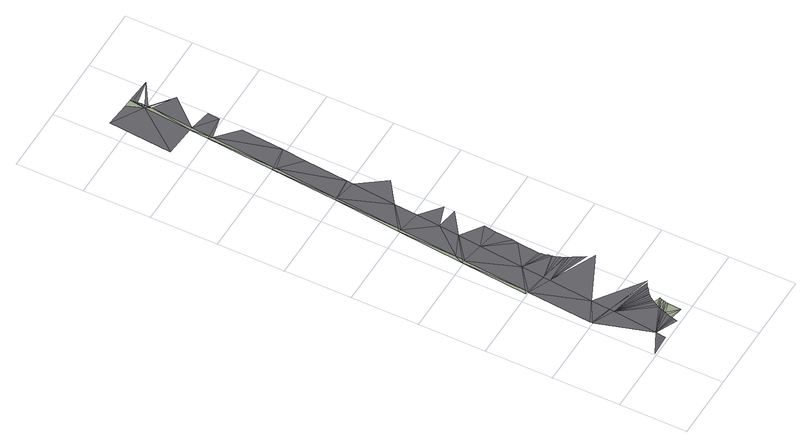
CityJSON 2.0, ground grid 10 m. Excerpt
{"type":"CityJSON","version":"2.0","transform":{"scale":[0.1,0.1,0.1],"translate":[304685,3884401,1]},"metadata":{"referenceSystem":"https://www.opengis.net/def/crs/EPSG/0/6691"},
"CityObjects":{
"road1":{"type":"Road","attributes":{"name":"3896号線","function":"4","RoadStructureAttribute.width":12.4,"RoadStructureAttribute.numberOfLanes":2},"geometry":[{"type":"MultiSurface","lod":"3","boundaries":[[[0,1,2]],[[2,3,4]],[[4,5,6]],[[6,7,8]],[[9,10,2]],[[11,12,2]],[[12,13,2]],[[4,3,5]],[[6,5,14]],[[15,16,2]],[[2,17,9]],[[18,2,10]],[[19,20,2]],[[2,18,11]],[[6,14,7]],[[8,7,21]],[[3,2,22]],[[15,2,13]],[[23,2,16]],[[19,2,23]],[[22,2,20]],[[24,25,26]],[[22,27,3]],[[28,12,11]],[[11,18,28]],[[3,29,5]],[[30,31,3]],[[13,12,28]],[[32,33,3]],[[7,34,21]],[[13,35,15]],[[21,36,26]],[[33,37,3]],[[28,35,13]],[[38,25,24]],[[3,27,39]],[[40,23,16]],[[41,42,3]],[[3,39,43]],[[23,44,19]],[[45,46,3]],[[14,47,7]],[[26,48,24]],[[35,40,15]],[[30,3,43]],[[16,15,40]],[[49,22,20]],[[46,50,3]],[[40,44,23]],[[32,3,31]],[[51,52,3]],[[44,49,19]],[[20,19,49]],[[53,39,27]],[[49,53,22]],[[54,55,3]],[[27,22,53]],[[56,38,24]],[[41,3,37]],[[21,34,36]],[[14,5,47]],[[45,3,42]],[[26,36,48]],[[24,48,56]],[[7,57,34]],[[58,38,56]],[[59,36,34]],[[38,58,60]],[[61,48,36]],[[48,62,56]],[[63,38,60]],[[64,59,34]],[[56,65,58]],[[66,67,34]],[[68,61,36]],[[69,68,36]],[[70,66,34]],[[71,72,36]],[[73,70,34]],[[74,73,34]],[[75,76,48]],[[36,72,69]],[[77,78,48]],[[60,58,65]],[[36,59,71]],[[48,61,79]],[[48,79,75]],[[48,76,77]],[[60,80,63]],[[48,78,62]],[[56,62,65]],[[81,63,80]],[[80,60,82]],[[60,65,82]],[[62,78,83]],[[84,63,81]],[[85,86,62]],[[85,62,83]],[[80,87,81]],[[82,88,80]],[[65,62,86]],[[89,84,81]],[[65,90,82]],[[80,88,87]],[[81,87,89]],[[82,91,88]],[[92,84,89]],[[93,84,92]],[[89,94,92]],[[87,95,89]],[[96,93,92]],[[89,95,94]],[[92,94,96]],[[87,97,95]],[[98,93,96]],[[94,99,96]],[[100,93,98]],[[96,101,98]],[[102,100,98]],[[96,99,101]],[[103,104,105]],[[98,101,102]],[[106,100,102]],[[107,100,106]],[[101,108,102]],[[109,107,106]],[[102,110,106]],[[105,107,103]],[[106,110,109]],[[103,111,104]],[[112,103,107]],[[107,109,112]],[[110,113,109]],[[114,112,109]],[[115,116,103]],[[117,111,103]],[[103,112,115]],[[118,103,116]],[[119,120,103]],[[120,121,103]],[[103,118,119]],[[122,117,103]],[[103,121,122]],[[114,116,115]],[[116,123,118]],[[123,122,121]],[[123,117,122]]],"semantics":{"surfaces":[{"type":"TrafficArea","function":"1010"},{"type":"AuxiliaryTrafficArea","function":"1100"},{"type":"TrafficArea","function":"2020"}],"values":[0,0,0,0,0,0,0,0,0,0,0,0,0,0,0,0,0,0,0,0,0,1,0,1,1,0,0,1,0,0,1,0,0,1,1,0,1,0,0,1,0,0,0,1,0,1,1,0,1,0,0,1,1,1,1,0,1,1,0,0,0,0,0,0,0,1,0,1,0,0,1,0,0,0,0,0,0,0,0,0,0,0,0,0,0,0,0,0,1,0,0,1,0,0,0,1,0,0,0,0,0,1,0,0,0,0,1,1,0,0,1,0,0,0,1,0,1,0,1,0,2,0,1,1,0,1,0,2,0,2,1,1,0,0,1,1,1,1,1,1,1,1,1,0,0,0,0]}}]}
},
"vertices":[
[2,3,11],[35,5,10],[36,20,11],[42,86,11],[11,101,11],[43,92,11],[11,102,11],[45,121,11],[11,105,11],[69,11,10],[69,12,10],[70,17,10],[72,22,10],[74,27,10],[43,93,11],[75,30,10],[76,32,10],[68,6,10],[70,14,10],[77,36,10],[78,38,10],[19,201,11],[78,39,10],[76,33,10],[20,206,11],[15,202,11],[20,202,11],[80,43,10],[88,11,10],[109,72,10],[85,52,10],[87,54,10],[87,55,10],[90,57,10],[51,186,11],[90,31,10],[52,196,11],[92,60,10],[24,302,11],[83,48,10],[90,34,10],[93,61,10],[95,62,10],[85,51,10],[91,38,10],[95,63,10],[98,65,10],[112,74,10],[55,230,11],[92,42,10],[101,67,10],[102,68,10],[104,70,10],[93,45,10],[105,70,10],[108,72,10],[28,301,11],[119,155,11],[29,305,11],[97,188,11],[30,315,11],[90,205,11],[61,295,11],[33,402,11],[98,185,11],[64,330,11],[102,180,11],[99,184,11],[91,204,11],[92,199,11],[105,174,11],[96,190,11],[94,194,11],[108,169,11],[112,164,11],[88,214,11],[88,219,11],[87,223,11],[90,255,11],[90,209,11],[37,401,11],[38,405,11],[67,360,11],[91,263,11],[42,501,12],[93,290,11],[95,308,11],[73,430,11],[70,395,11],[46,501,11],[99,355,11],[100,371,11],[46,502,11],[51,601,11],[80,505,11],[79,495,11],[55,597,11],[108,455,11],[55,601,11],[85,569,11],[59,701,11],[89,605,11],[64,697,11],[68,800,11],[23,827,11],[15,733,11],[64,701,11],[62,729,11],[94,669,11],[66,728,11],[97,704,11],[59,824,11],[72,791,11],[99,722,11],[104,772,11],[72,796,11],[72,797,11],[70,823,11],[72,802,11],[72,803,11],[72,808,11],[72,813,11],[71,818,11],[108,820,11]
]}
